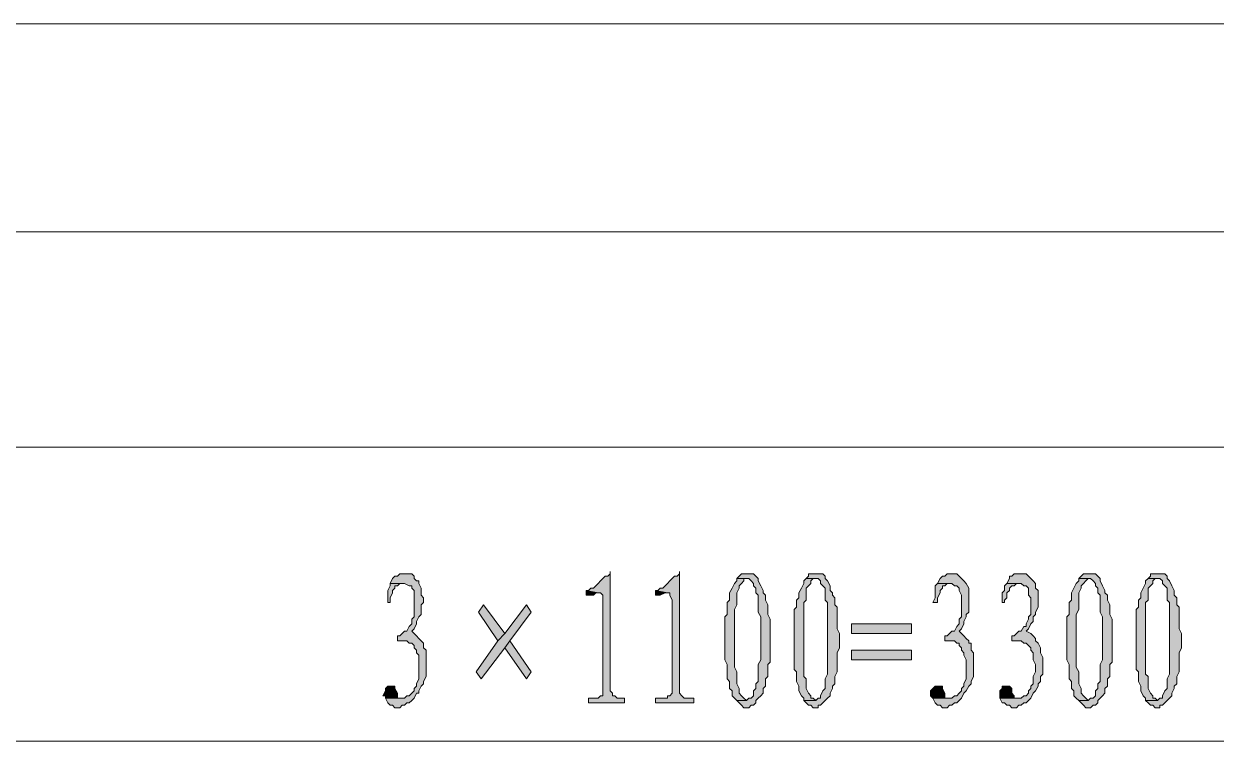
# Model space of a CAD drawing. Header units: millimetres. Extents: x 24 to 410, y 10 to 282.
# Drawn here: x 209.58 to 230.7, y 173.1 to 185.8 of the extents above; entities that cross this region are included whole.
import ezdxf

# ---------------------------------------------------------------- set-up
doc = ezdxf.new("R2010")
doc.units = ezdxf.units.MM

msp = doc.modelspace()

# ---------------------------------------------------------------- hatches: boundary and pattern name
h = msp.add_hatch(color=256)
h.dxf.hatch_style = 2
h.paths.add_polyline_path([(219.964, 176.106667), (219.964, 176.064333), (219.921667, 176.022), (219.879333, 176.022), (219.837, 175.979667), (219.794667, 175.937333), (219.752333, 175.895), (219.71, 175.852667), (219.667667, 175.810333), (219.625333, 175.810333), (219.583, 175.768), (219.540667, 175.768), (219.752333, 175.725667), (219.794667, 175.725667), (219.837, 175.683333), (219.837, 173.905333), (219.794667, 173.905333), (219.752333, 173.863), (219.583, 173.863), (219.583, 173.778333), (220.218, 173.778333), (220.218, 173.863), (220.091, 173.863), (220.048667, 173.905333), (220.006333, 173.905333), (220.006333, 173.947667), (219.964, 173.99)])
h = msp.add_hatch(color=256)
h.dxf.hatch_style = 2
h.paths.add_polyline_path([(221.191667, 176.106667), (221.191667, 176.064333), (221.149333, 176.022), (221.107, 176.022), (221.064667, 175.979667), (221.022333, 175.937333), (220.98, 175.895), (220.937667, 175.852667), (220.895333, 175.810333), (220.853, 175.810333), (220.810667, 175.768), (220.768333, 175.768), (220.98, 175.725667), (221.022333, 175.725667), (221.022333, 175.683333), (221.064667, 175.598667), (221.064667, 173.947667), (221.022333, 173.905333), (220.98, 173.905333), (220.98, 173.863), (220.768333, 173.863), (220.768333, 173.778333), (221.445667, 173.778333), (221.445667, 173.863), (221.276333, 173.863), (221.234, 173.905333), (221.191667, 173.947667)])
h = msp.add_hatch(color=256)
h.dxf.hatch_style = 2
h.paths.add_polyline_path([(216.323333, 176.064333), (216.238667, 176.064333), (216.196333, 176.022), (216.154, 176.022), (216.111667, 175.979667), (216.069333, 175.895), (216.323333, 175.895), (216.408, 175.852667), (216.450333, 175.852667), (216.450333, 175.810333), (216.492667, 175.768), (216.492667, 175.302333), (216.450333, 175.26), (216.450333, 175.175333), (216.408, 175.133), (216.365667, 175.048333), (216.323333, 175.048333), (216.281, 175.006), (216.238667, 174.963667), (216.196333, 174.963667), (216.196333, 174.879), (216.365667, 174.879), (216.408, 174.836667), (216.450333, 174.836667), (216.492667, 174.794333), (216.492667, 174.752), (216.535, 174.709667), (216.535, 174.667333), (216.577333, 174.625), (216.577333, 174.201667), (216.535, 174.117), (216.535, 174.074667), (216.492667, 174.032333), (216.492667, 173.99), (216.450333, 173.947667), (216.408, 173.905333), (216.365667, 173.905333), (216.323333, 173.863), (215.984667, 173.863), (216.027, 173.778333), (216.069333, 173.736), (216.111667, 173.736), (216.154, 173.693667), (216.238667, 173.693667), (216.281, 173.736), (216.323333, 173.736), (216.365667, 173.778333), (216.408, 173.778333), (216.450333, 173.820667), (216.492667, 173.863), (216.535, 173.947667), (216.577333, 173.947667), (216.577333, 173.99), (216.619667, 174.074667), (216.662, 174.117), (216.662, 174.159333), (216.704333, 174.244), (216.704333, 174.709667), (216.662, 174.752), (216.662, 174.836667), (216.619667, 174.879), (216.577333, 174.921333), (216.535, 174.963667), (216.492667, 175.006), (216.450333, 175.048333), (216.492667, 175.090667), (216.535, 175.175333), (216.535, 175.217667), (216.577333, 175.302333), (216.619667, 175.344667), (216.619667, 175.514), (216.662, 175.556333), (216.662, 175.641), (216.619667, 175.683333), (216.619667, 175.810333), (216.577333, 175.895), (216.577333, 175.937333), (216.535, 175.937333), (216.492667, 175.979667), (216.492667, 176.022), (216.450333, 176.064333)])
h = msp.add_hatch(color=256)
h.dxf.hatch_style = 2
h.paths.add_polyline_path([(216.069333, 175.895), (216.069333, 175.852667), (216.027, 175.768), (216.027, 175.556333), (216.069333, 175.556333), (216.069333, 175.641), (216.111667, 175.725667), (216.111667, 175.768), (216.154, 175.810333), (216.154, 175.852667), (216.196333, 175.852667), (216.238667, 175.895), (216.281, 175.895)])
h = msp.add_hatch(color=256)
h.dxf.hatch_style = 2
h.paths.add_polyline_path([(222.207667, 175.979667), (222.207667, 175.937333), (222.165333, 175.895), (222.123, 175.810333), (222.080667, 175.725667), (222.080667, 175.598667), (222.038333, 175.556333), (222.038333, 175.344667), (221.996, 175.302333), (221.996, 174.540333), (222.038333, 174.455667), (222.038333, 174.328667), (222.038333, 174.244), (222.038333, 174.201667), (222.080667, 174.159333), (222.080667, 174.032333), (222.123, 173.99), (222.123, 173.905333), (222.165333, 173.863), (222.207667, 173.820667), (222.377, 173.820667), (222.334667, 173.863), (222.292333, 173.905333), (222.25, 173.947667), (222.25, 174.032333), (222.207667, 174.117), (222.207667, 174.328667), (222.165333, 174.413333), (222.165333, 175.429333), (222.207667, 175.514), (222.207667, 175.725667), (222.25, 175.810333), (222.25, 175.852667), (222.292333, 175.895), (222.334667, 175.937333), (222.334667, 175.979667), (222.377, 175.979667)])
h = msp.add_hatch(color=256)
h.dxf.hatch_style = 2
h.paths.add_polyline_path([(222.377, 176.064333), (222.292333, 176.064333), (222.25, 176.022), (222.207667, 175.979667), (222.419333, 175.979667), (222.461667, 175.937333), (222.504, 175.895), (222.504, 175.852667), (222.546333, 175.810333), (222.546333, 175.725667), (222.588667, 175.683333), (222.588667, 175.387), (222.631, 175.302333), (222.631, 174.879), (222.631, 174.540333), (222.588667, 174.455667), (222.588667, 174.159333), (222.546333, 174.117), (222.546333, 174.032333), (222.504, 173.99), (222.504, 173.905333), (222.461667, 173.863), (222.419333, 173.863), (222.377, 173.820667), (222.207667, 173.820667), (222.25, 173.778333), (222.292333, 173.736), (222.334667, 173.693667), (222.419333, 173.693667), (222.461667, 173.736), (222.504, 173.736), (222.546333, 173.778333), (222.546333, 173.820667), (222.588667, 173.863), (222.631, 173.905333), (222.673333, 173.947667), (222.673333, 174.032333), (222.715667, 174.074667), (222.715667, 174.201667), (222.758, 174.244), (222.758, 174.455667), (222.800333, 174.498), (222.800333, 175.26), (222.758, 175.344667), (222.758, 175.514), (222.715667, 175.598667), (222.715667, 175.683333), (222.673333, 175.725667), (222.673333, 175.768), (222.631, 175.852667), (222.588667, 175.937333), (222.588667, 175.979667), (222.546333, 176.022), (222.504, 176.064333)])
h = msp.add_hatch(color=256)
h.dxf.hatch_style = 2
h.paths.add_polyline_path([(223.435333, 175.979667), (223.393, 175.937333), (223.393, 175.895), (223.350667, 175.810333), (223.308333, 175.725667), (223.308333, 175.641), (223.266, 175.598667), (223.266, 175.471667), (223.223667, 175.429333), (223.223667, 174.371), (223.266, 174.328667), (223.266, 174.244), (223.266, 174.159333), (223.308333, 174.074667), (223.308333, 173.99), (223.350667, 173.905333), (223.393, 173.863), (223.393, 173.820667), (223.604667, 173.820667), (223.562333, 173.863), (223.52, 173.863), (223.52, 173.905333), (223.477667, 173.947667), (223.435333, 174.032333), (223.435333, 174.201667), (223.393, 174.244), (223.393, 175.556333), (223.435333, 175.598667), (223.435333, 175.810333), (223.477667, 175.852667), (223.52, 175.895), (223.52, 175.937333), (223.562333, 175.979667), (223.604667, 175.979667)])
h = msp.add_hatch(color=256)
h.dxf.hatch_style = 2
h.paths.add_polyline_path([(223.604667, 176.064333), (223.477667, 176.064333), (223.477667, 176.022), (223.435333, 175.979667), (223.647, 175.979667), (223.689333, 175.937333), (223.689333, 175.895), (223.731667, 175.852667), (223.774, 175.810333), (223.774, 175.598667), (223.816333, 175.556333), (223.816333, 174.879), (223.816333, 174.286333), (223.774, 174.201667), (223.774, 174.032333), (223.731667, 173.99), (223.689333, 173.905333), (223.689333, 173.863), (223.647, 173.863), (223.604667, 173.820667), (223.393, 173.820667), (223.435333, 173.778333), (223.477667, 173.736), (223.52, 173.736), (223.562333, 173.693667), (223.647, 173.693667), (223.647, 173.736), (223.689333, 173.736), (223.731667, 173.778333), (223.774, 173.820667), (223.816333, 173.863), (223.858667, 173.905333), (223.858667, 173.947667), (223.901, 174.032333), (223.901, 174.074667), (223.943333, 174.117), (223.943333, 174.244), (223.985667, 174.328667), (223.985667, 174.667333), (224.028, 174.752), (224.028, 175.006), (223.985667, 175.090667), (223.985667, 175.471667), (223.943333, 175.514), (223.943333, 175.641), (223.901, 175.683333), (223.901, 175.725667), (223.858667, 175.768), (223.858667, 175.852667), (223.816333, 175.937333), (223.774, 175.979667), (223.774, 176.022), (223.731667, 176.064333)])
h = msp.add_hatch(color=256)
h.dxf.hatch_style = 2
h.paths.add_polyline_path([(226.017667, 176.064333), (225.933, 176.064333), (225.890667, 176.022), (225.848333, 176.022), (225.806, 175.979667), (225.763667, 175.895), (226.017667, 175.895), (226.06, 175.852667), (226.102333, 175.852667), (226.144667, 175.810333), (226.144667, 175.768), (226.187, 175.683333), (226.187, 175.302333), (226.144667, 175.26), (226.144667, 175.175333), (226.102333, 175.133), (226.06, 175.048333), (226.017667, 175.048333), (225.975333, 175.006), (225.933, 174.963667), (225.890667, 174.963667), (225.890667, 174.879), (226.06, 174.879), (226.102333, 174.836667), (226.144667, 174.836667), (226.144667, 174.794333), (226.187, 174.752), (226.187, 174.709667), (226.229333, 174.667333), (226.229333, 174.625), (226.271667, 174.540333), (226.271667, 174.201667), (226.229333, 174.117), (226.229333, 174.074667), (226.187, 174.032333), (226.187, 173.99), (226.144667, 173.947667), (226.102333, 173.905333), (226.06, 173.905333), (226.017667, 173.863), (225.679, 173.863), (225.721333, 173.778333), (225.763667, 173.736), (225.806, 173.736), (225.848333, 173.693667), (225.933, 173.693667), (225.975333, 173.736), (226.017667, 173.736), (226.06, 173.778333), (226.102333, 173.778333), (226.144667, 173.820667), (226.187, 173.863), (226.229333, 173.947667), (226.271667, 173.99), (226.314, 174.074667), (226.356333, 174.117), (226.356333, 174.159333), (226.398667, 174.244), (226.398667, 174.667333), (226.356333, 174.709667), (226.356333, 174.836667), (226.314, 174.836667), (226.314, 174.879), (226.271667, 174.921333), (226.229333, 174.963667), (226.187, 175.006), (226.144667, 175.048333), (226.187, 175.090667), (226.229333, 175.175333), (226.229333, 175.217667), (226.271667, 175.302333), (226.271667, 175.344667), (226.314, 175.387), (226.314, 175.810333), (226.271667, 175.895), (226.229333, 175.937333), (226.187, 175.979667), (226.144667, 176.022), (226.102333, 176.064333)])
h = msp.add_hatch(color=256)
h.dxf.hatch_style = 2
h.paths.add_polyline_path([(225.763667, 175.895), (225.721333, 175.852667), (225.721333, 175.641), (225.679, 175.556333), (225.763667, 175.556333), (225.763667, 175.598667), (225.763667, 175.641), (225.806, 175.725667), (225.806, 175.768), (225.848333, 175.810333), (225.848333, 175.852667), (225.890667, 175.852667), (225.933, 175.895), (225.975333, 175.895)])
h = msp.add_hatch(color=256)
h.dxf.hatch_style = 2
h.paths.add_polyline_path([(227.245333, 176.064333), (227.118333, 176.064333), (227.076, 176.022), (227.033667, 176.022), (227.033667, 175.979667), (226.991333, 175.895), (227.245333, 175.895), (227.287667, 175.852667), (227.33, 175.852667), (227.372333, 175.810333), (227.372333, 175.683333), (227.414667, 175.641), (227.414667, 175.344667), (227.372333, 175.302333), (227.372333, 175.26), (227.33, 175.175333), (227.33, 175.133), (227.287667, 175.133), (227.245333, 175.048333), (227.203, 175.048333), (227.160667, 175.006), (227.118333, 174.963667), (227.076, 174.963667), (227.076, 174.879), (227.245333, 174.879), (227.287667, 174.836667), (227.33, 174.836667), (227.372333, 174.794333), (227.414667, 174.752), (227.414667, 174.709667), (227.457, 174.667333), (227.457, 174.540333), (227.499333, 174.455667), (227.499333, 174.328667), (227.457, 174.244), (227.457, 174.117), (227.414667, 174.074667), (227.414667, 174.032333), (227.372333, 173.99), (227.372333, 173.947667), (227.33, 173.905333), (227.287667, 173.905333), (227.245333, 173.863), (226.864333, 173.863), (226.906667, 173.778333), (226.949, 173.778333), (226.991333, 173.736), (227.033667, 173.736), (227.076, 173.693667), (227.160667, 173.693667), (227.203, 173.736), (227.245333, 173.736), (227.287667, 173.778333), (227.33, 173.778333), (227.372333, 173.820667), (227.414667, 173.863), (227.457, 173.947667), (227.499333, 173.99), (227.541667, 174.074667), (227.541667, 174.117), (227.584, 174.159333), (227.584, 174.244), (227.626333, 174.286333), (227.626333, 174.582667), (227.584, 174.667333), (227.584, 174.752), (227.541667, 174.836667), (227.499333, 174.879), (227.499333, 174.921333), (227.457, 174.963667), (227.414667, 175.006), (227.33, 175.048333), (227.372333, 175.090667), (227.414667, 175.175333), (227.457, 175.217667), (227.457, 175.302333), (227.499333, 175.344667), (227.499333, 175.387), (227.541667, 175.471667), (227.541667, 175.768), (227.499333, 175.810333), (227.499333, 175.895), (227.457, 175.937333), (227.414667, 175.979667), (227.372333, 176.022), (227.33, 176.064333)])
h = msp.add_hatch(color=256)
h.dxf.hatch_style = 2
h.paths.add_polyline_path([(226.991333, 175.895), (226.949, 175.852667), (226.949, 175.768), (226.906667, 175.725667), (226.906667, 175.556333), (226.949, 175.556333), (226.949, 175.598667), (226.991333, 175.641), (226.991333, 175.725667), (227.033667, 175.768), (227.033667, 175.810333), (227.076, 175.852667), (227.118333, 175.852667), (227.160667, 175.895), (227.203, 175.895)])
h = msp.add_hatch(color=256)
h.dxf.hatch_style = 2
h.paths.add_polyline_path([(228.261333, 175.979667), (228.261333, 175.937333), (228.219, 175.895), (228.176667, 175.810333), (228.134333, 175.725667), (228.134333, 175.598667), (228.092, 175.556333), (228.092, 175.344667), (228.049667, 175.302333), (228.049667, 174.540333), (228.092, 174.455667), (228.092, 174.328667), (228.092, 174.244), (228.092, 174.201667), (228.134333, 174.159333), (228.134333, 174.032333), (228.176667, 173.99), (228.176667, 173.905333), (228.219, 173.863), (228.261333, 173.820667), (228.430667, 173.820667), (228.388333, 173.863), (228.346, 173.905333), (228.303667, 173.947667), (228.303667, 174.032333), (228.261333, 174.117), (228.261333, 174.328667), (228.219, 174.413333), (228.219, 175.344667), (228.261333, 175.429333), (228.261333, 175.725667), (228.303667, 175.810333), (228.303667, 175.852667), (228.346, 175.895), (228.388333, 175.937333), (228.430667, 175.979667)])
h = msp.add_hatch(color=256)
h.dxf.hatch_style = 2
h.paths.add_polyline_path([(228.430667, 176.064333), (228.346, 176.064333), (228.303667, 176.022), (228.261333, 175.979667), (228.473, 175.979667), (228.515333, 175.937333), (228.557667, 175.895), (228.557667, 175.852667), (228.6, 175.810333), (228.6, 175.725667), (228.642333, 175.683333), (228.642333, 175.387), (228.684667, 175.302333), (228.684667, 174.879), (228.684667, 174.540333), (228.642333, 174.455667), (228.642333, 174.159333), (228.6, 174.117), (228.6, 174.032333), (228.557667, 173.99), (228.557667, 173.905333), (228.515333, 173.863), (228.473, 173.863), (228.430667, 173.820667), (228.261333, 173.820667), (228.303667, 173.778333), (228.346, 173.736), (228.388333, 173.693667), (228.473, 173.693667), (228.515333, 173.736), (228.557667, 173.736), (228.6, 173.778333), (228.6, 173.820667), (228.642333, 173.863), (228.684667, 173.905333), (228.727, 173.947667), (228.727, 174.032333), (228.769333, 174.074667), (228.769333, 174.201667), (228.811667, 174.244), (228.811667, 174.455667), (228.854, 174.498), (228.854, 175.26), (228.811667, 175.344667), (228.811667, 175.514), (228.769333, 175.598667), (228.769333, 175.683333), (228.727, 175.725667), (228.727, 175.768), (228.684667, 175.852667), (228.642333, 175.937333), (228.642333, 175.979667), (228.6, 176.022), (228.557667, 176.064333)])
h = msp.add_hatch(color=256)
h.dxf.hatch_style = 2
h.paths.add_polyline_path([(229.489, 175.979667), (229.446667, 175.937333), (229.446667, 175.895), (229.404333, 175.810333), (229.362, 175.725667), (229.362, 175.641), (229.319667, 175.598667), (229.319667, 175.471667), (229.277333, 175.429333), (229.277333, 174.371), (229.319667, 174.328667), (229.319667, 174.244), (229.319667, 174.159333), (229.362, 174.074667), (229.362, 173.99), (229.404333, 173.905333), (229.446667, 173.863), (229.446667, 173.820667), (229.658333, 173.820667), (229.616, 173.863), (229.573667, 173.863), (229.573667, 173.905333), (229.531333, 173.947667), (229.489, 174.032333), (229.489, 174.244), (229.446667, 174.286333), (229.446667, 175.556333), (229.489, 175.598667), (229.489, 175.810333), (229.531333, 175.852667), (229.573667, 175.895), (229.573667, 175.937333), (229.616, 175.979667), (229.658333, 175.979667)])
h = msp.add_hatch(color=256)
h.dxf.hatch_style = 2
h.paths.add_polyline_path([(229.658333, 176.064333), (229.531333, 176.064333), (229.531333, 176.022), (229.489, 175.979667), (229.700667, 175.979667), (229.743, 175.937333), (229.743, 175.895), (229.785333, 175.852667), (229.827667, 175.810333), (229.827667, 175.598667), (229.87, 175.556333), (229.87, 174.879), (229.87, 174.286333), (229.827667, 174.201667), (229.827667, 174.032333), (229.785333, 173.99), (229.743, 173.905333), (229.743, 173.863), (229.700667, 173.863), (229.658333, 173.820667), (229.446667, 173.820667), (229.489, 173.778333), (229.531333, 173.736), (229.573667, 173.736), (229.616, 173.693667), (229.700667, 173.693667), (229.700667, 173.736), (229.743, 173.736), (229.785333, 173.778333), (229.827667, 173.820667), (229.87, 173.863), (229.912333, 173.905333), (229.912333, 173.947667), (229.954667, 174.032333), (229.954667, 174.074667), (229.997, 174.117), (229.997, 174.244), (230.039333, 174.328667), (230.039333, 174.667333), (230.081667, 174.752), (230.081667, 175.006), (230.039333, 175.090667), (230.039333, 175.471667), (229.997, 175.514), (229.997, 175.641), (229.954667, 175.683333), (229.954667, 175.768), (229.912333, 175.852667), (229.87, 175.937333), (229.827667, 175.979667), (229.827667, 176.022), (229.785333, 176.064333)])
h = msp.add_hatch(color=256)
h.dxf.hatch_style = 2
h.paths.add_polyline_path([(219.540667, 175.768), (219.540667, 175.683333), (219.583, 175.683333), (219.667667, 175.683333), (219.71, 175.725667), (219.752333, 175.725667)])
h = msp.add_hatch(color=256)
h.dxf.hatch_style = 2
h.paths.add_polyline_path([(220.768333, 175.768), (220.768333, 175.683333), (220.810667, 175.683333), (220.853, 175.683333), (220.937667, 175.725667), (220.98, 175.725667)])
h = msp.add_hatch(color=256)
h.dxf.hatch_style = 2
h.paths.add_polyline_path([(218.482333, 175.514), (218.101333, 175.006), (217.974333, 174.879), (217.593333, 174.328667), (217.678, 174.201667), (218.101333, 174.752), (218.186, 174.879), (218.567, 175.387)])
h = msp.add_hatch(color=256)
h.dxf.hatch_style = 2
h.paths.add_polyline_path([(217.720333, 175.514), (217.635667, 175.387), (217.974333, 174.879), (218.101333, 175.006)])
h = msp.add_hatch(color=256)
h.dxf.hatch_style = 2
h.paths.add_polyline_path([(225.298, 175.006), (225.298, 175.175333), (224.239667, 175.175333), (224.239667, 175.006)])
h = msp.add_hatch(color=256)
h.dxf.hatch_style = 2
h.paths.add_polyline_path([(218.186, 174.879), (218.101333, 174.752), (218.482333, 174.201667), (218.567, 174.328667)])
h = msp.add_hatch(color=256)
h.dxf.hatch_style = 2
h.paths.add_polyline_path([(225.298, 174.540333), (225.298, 174.709667), (224.239667, 174.709667), (224.239667, 174.540333)])
h = msp.add_hatch(color=256)
h.dxf.hatch_style = 2
h.paths.add_polyline_path([(216.069333, 174.074667), (216.027, 174.074667), (215.984667, 174.032333), (215.984667, 173.99), (215.942333, 173.905333), (215.984667, 173.905333), (215.984667, 173.863), (216.196333, 173.863), (216.196333, 173.905333), (216.196333, 173.947667), (216.154, 174.032333), (216.154, 174.074667), (216.111667, 174.074667)])
h = msp.add_hatch(color=256)
h.dxf.hatch_style = 2
h.paths.add_polyline_path([(225.763667, 174.074667), (225.721333, 174.074667), (225.679, 174.032333), (225.636667, 173.99), (225.636667, 173.905333), (225.679, 173.863), (225.890667, 173.863), (225.890667, 173.905333), (225.890667, 173.947667), (225.848333, 174.032333), (225.848333, 174.074667), (225.806, 174.074667)])
h = msp.add_hatch(color=256)
h.dxf.hatch_style = 2
h.paths.add_polyline_path([(226.949, 174.074667), (226.906667, 174.074667), (226.906667, 174.032333), (226.864333, 173.99), (226.864333, 173.863), (227.118333, 173.863), (227.118333, 173.905333), (227.076, 173.947667), (227.076, 174.032333), (227.033667, 174.074667)])

# ---------------------------------------------------------------- linework, layer by layer
at = {"lineweight": 0}
for points in [[(145.415, 185.801), (395.859, 185.801)], [(157.353, 182.118), (394.377333, 182.118)], [(242.358333, 178.308), (146.939, 178.308)], [(247.946333, 173.101), (198.162333, 173.101)]]:
    msp.add_lwpolyline(points, dxfattribs=at)
for points in [[(219.964, 176.106667), (219.964, 176.064333), (219.921667, 176.022), (219.879333, 176.022), (219.837, 175.979667), (219.794667, 175.937333), (219.752333, 175.895), (219.71, 175.852667), (219.667667, 175.810333), (219.625333, 175.810333), (219.583, 175.768), (219.540667, 175.768), (219.752333, 175.725667), (219.794667, 175.725667), (219.837, 175.683333), (219.837, 173.905333), (219.794667, 173.905333), (219.752333, 173.863), (219.583, 173.863), (219.583, 173.778333), (220.218, 173.778333), (220.218, 173.863), (220.091, 173.863), (220.048667, 173.905333), (220.006333, 173.905333), (220.006333, 173.947667), (219.964, 173.99)], [(221.191667, 176.106667), (221.191667, 176.064333), (221.149333, 176.022), (221.107, 176.022), (221.064667, 175.979667), (221.022333, 175.937333), (220.98, 175.895), (220.937667, 175.852667), (220.895333, 175.810333), (220.853, 175.810333), (220.810667, 175.768), (220.768333, 175.768), (220.98, 175.725667), (221.022333, 175.725667), (221.022333, 175.683333), (221.064667, 175.598667), (221.064667, 173.947667), (221.022333, 173.905333), (220.98, 173.905333), (220.98, 173.863), (220.768333, 173.863), (220.768333, 173.778333), (221.445667, 173.778333), (221.445667, 173.863), (221.276333, 173.863), (221.234, 173.905333), (221.191667, 173.947667)], [(216.323333, 176.064333), (216.238667, 176.064333), (216.196333, 176.022), (216.154, 176.022), (216.111667, 175.979667), (216.069333, 175.895), (216.323333, 175.895), (216.408, 175.852667), (216.450333, 175.852667), (216.450333, 175.810333), (216.492667, 175.768), (216.492667, 175.302333), (216.450333, 175.26), (216.450333, 175.175333), (216.408, 175.133), (216.365667, 175.048333), (216.323333, 175.048333), (216.281, 175.006), (216.238667, 174.963667), (216.196333, 174.963667), (216.196333, 174.879), (216.365667, 174.879), (216.408, 174.836667), (216.450333, 174.836667), (216.492667, 174.794333), (216.492667, 174.752), (216.535, 174.709667), (216.535, 174.667333), (216.577333, 174.625), (216.577333, 174.201667), (216.535, 174.117), (216.535, 174.074667), (216.492667, 174.032333), (216.492667, 173.99), (216.450333, 173.947667), (216.408, 173.905333), (216.365667, 173.905333), (216.323333, 173.863), (215.984667, 173.863), (216.027, 173.778333), (216.069333, 173.736), (216.111667, 173.736), (216.154, 173.693667), (216.238667, 173.693667), (216.281, 173.736), (216.323333, 173.736), (216.365667, 173.778333), (216.408, 173.778333), (216.450333, 173.820667), (216.492667, 173.863), (216.535, 173.947667), (216.577333, 173.947667), (216.577333, 173.99), (216.619667, 174.074667), (216.662, 174.117), (216.662, 174.159333), (216.704333, 174.244), (216.704333, 174.709667), (216.662, 174.752), (216.662, 174.836667), (216.619667, 174.879), (216.577333, 174.921333), (216.535, 174.963667), (216.492667, 175.006), (216.450333, 175.048333), (216.492667, 175.090667), (216.535, 175.175333), (216.535, 175.217667), (216.577333, 175.302333), (216.619667, 175.344667), (216.619667, 175.514), (216.662, 175.556333), (216.662, 175.641), (216.619667, 175.683333), (216.619667, 175.810333), (216.577333, 175.895), (216.577333, 175.937333), (216.535, 175.937333), (216.492667, 175.979667), (216.492667, 176.022), (216.450333, 176.064333)], [(216.069333, 175.895), (216.069333, 175.852667), (216.027, 175.768), (216.027, 175.556333), (216.069333, 175.556333), (216.069333, 175.641), (216.111667, 175.725667), (216.111667, 175.768), (216.154, 175.810333), (216.154, 175.852667), (216.196333, 175.852667), (216.238667, 175.895), (216.281, 175.895)], [(222.207667, 175.979667), (222.207667, 175.937333), (222.165333, 175.895), (222.123, 175.810333), (222.080667, 175.725667), (222.080667, 175.598667), (222.038333, 175.556333), (222.038333, 175.344667), (221.996, 175.302333), (221.996, 174.540333), (222.038333, 174.455667), (222.038333, 174.328667), (222.038333, 174.244), (222.038333, 174.201667), (222.080667, 174.159333), (222.080667, 174.032333), (222.123, 173.99), (222.123, 173.905333), (222.165333, 173.863), (222.207667, 173.820667), (222.377, 173.820667), (222.334667, 173.863), (222.292333, 173.905333), (222.25, 173.947667), (222.25, 174.032333), (222.207667, 174.117), (222.207667, 174.328667), (222.165333, 174.413333), (222.165333, 175.429333), (222.207667, 175.514), (222.207667, 175.725667), (222.25, 175.810333), (222.25, 175.852667), (222.292333, 175.895), (222.334667, 175.937333), (222.334667, 175.979667), (222.377, 175.979667)], [(222.377, 176.064333), (222.292333, 176.064333), (222.25, 176.022), (222.207667, 175.979667), (222.419333, 175.979667), (222.461667, 175.937333), (222.504, 175.895), (222.504, 175.852667), (222.546333, 175.810333), (222.546333, 175.725667), (222.588667, 175.683333), (222.588667, 175.387), (222.631, 175.302333), (222.631, 174.879), (222.631, 174.540333), (222.588667, 174.455667), (222.588667, 174.159333), (222.546333, 174.117), (222.546333, 174.032333), (222.504, 173.99), (222.504, 173.905333), (222.461667, 173.863), (222.419333, 173.863), (222.377, 173.820667), (222.207667, 173.820667), (222.25, 173.778333), (222.292333, 173.736), (222.334667, 173.693667), (222.419333, 173.693667), (222.461667, 173.736), (222.504, 173.736), (222.546333, 173.778333), (222.546333, 173.820667), (222.588667, 173.863), (222.631, 173.905333), (222.673333, 173.947667), (222.673333, 174.032333), (222.715667, 174.074667), (222.715667, 174.201667), (222.758, 174.244), (222.758, 174.455667), (222.800333, 174.498), (222.800333, 175.26), (222.758, 175.344667), (222.758, 175.514), (222.715667, 175.598667), (222.715667, 175.683333), (222.673333, 175.725667), (222.673333, 175.768), (222.631, 175.852667), (222.588667, 175.937333), (222.588667, 175.979667), (222.546333, 176.022), (222.504, 176.064333)], [(223.435333, 175.979667), (223.393, 175.937333), (223.393, 175.895), (223.350667, 175.810333), (223.308333, 175.725667), (223.308333, 175.641), (223.266, 175.598667), (223.266, 175.471667), (223.223667, 175.429333), (223.223667, 174.371), (223.266, 174.328667), (223.266, 174.244), (223.266, 174.159333), (223.308333, 174.074667), (223.308333, 173.99), (223.350667, 173.905333), (223.393, 173.863), (223.393, 173.820667), (223.604667, 173.820667), (223.562333, 173.863), (223.52, 173.863), (223.52, 173.905333), (223.477667, 173.947667), (223.435333, 174.032333), (223.435333, 174.201667), (223.393, 174.244), (223.393, 175.556333), (223.435333, 175.598667), (223.435333, 175.810333), (223.477667, 175.852667), (223.52, 175.895), (223.52, 175.937333), (223.562333, 175.979667), (223.604667, 175.979667)], [(223.604667, 176.064333), (223.477667, 176.064333), (223.477667, 176.022), (223.435333, 175.979667), (223.647, 175.979667), (223.689333, 175.937333), (223.689333, 175.895), (223.731667, 175.852667), (223.774, 175.810333), (223.774, 175.598667), (223.816333, 175.556333), (223.816333, 174.879), (223.816333, 174.286333), (223.774, 174.201667), (223.774, 174.032333), (223.731667, 173.99), (223.689333, 173.905333), (223.689333, 173.863), (223.647, 173.863), (223.604667, 173.820667), (223.393, 173.820667), (223.435333, 173.778333), (223.477667, 173.736), (223.52, 173.736), (223.562333, 173.693667), (223.647, 173.693667), (223.647, 173.736), (223.689333, 173.736), (223.731667, 173.778333), (223.774, 173.820667), (223.816333, 173.863), (223.858667, 173.905333), (223.858667, 173.947667), (223.901, 174.032333), (223.901, 174.074667), (223.943333, 174.117), (223.943333, 174.244), (223.985667, 174.328667), (223.985667, 174.667333), (224.028, 174.752), (224.028, 175.006), (223.985667, 175.090667), (223.985667, 175.471667), (223.943333, 175.514), (223.943333, 175.641), (223.901, 175.683333), (223.901, 175.725667), (223.858667, 175.768), (223.858667, 175.852667), (223.816333, 175.937333), (223.774, 175.979667), (223.774, 176.022), (223.731667, 176.064333)], [(226.017667, 176.064333), (225.933, 176.064333), (225.890667, 176.022), (225.848333, 176.022), (225.806, 175.979667), (225.763667, 175.895), (226.017667, 175.895), (226.06, 175.852667), (226.102333, 175.852667), (226.144667, 175.810333), (226.144667, 175.768), (226.187, 175.683333), (226.187, 175.302333), (226.144667, 175.26), (226.144667, 175.175333), (226.102333, 175.133), (226.06, 175.048333), (226.017667, 175.048333), (225.975333, 175.006), (225.933, 174.963667), (225.890667, 174.963667), (225.890667, 174.879), (226.06, 174.879), (226.102333, 174.836667), (226.144667, 174.836667), (226.144667, 174.794333), (226.187, 174.752), (226.187, 174.709667), (226.229333, 174.667333), (226.229333, 174.625), (226.271667, 174.540333), (226.271667, 174.201667), (226.229333, 174.117), (226.229333, 174.074667), (226.187, 174.032333), (226.187, 173.99), (226.144667, 173.947667), (226.102333, 173.905333), (226.06, 173.905333), (226.017667, 173.863), (225.679, 173.863), (225.721333, 173.778333), (225.763667, 173.736), (225.806, 173.736), (225.848333, 173.693667), (225.933, 173.693667), (225.975333, 173.736), (226.017667, 173.736), (226.06, 173.778333), (226.102333, 173.778333), (226.144667, 173.820667), (226.187, 173.863), (226.229333, 173.947667), (226.271667, 173.99), (226.314, 174.074667), (226.356333, 174.117), (226.356333, 174.159333), (226.398667, 174.244), (226.398667, 174.667333), (226.356333, 174.709667), (226.356333, 174.836667), (226.314, 174.836667), (226.314, 174.879), (226.271667, 174.921333), (226.229333, 174.963667), (226.187, 175.006), (226.144667, 175.048333), (226.187, 175.090667), (226.229333, 175.175333), (226.229333, 175.217667), (226.271667, 175.302333), (226.271667, 175.344667), (226.314, 175.387), (226.314, 175.810333), (226.271667, 175.895), (226.229333, 175.937333), (226.187, 175.979667), (226.144667, 176.022), (226.102333, 176.064333)], [(225.763667, 175.895), (225.721333, 175.852667), (225.721333, 175.641), (225.679, 175.556333), (225.763667, 175.556333), (225.763667, 175.598667), (225.763667, 175.641), (225.806, 175.725667), (225.806, 175.768), (225.848333, 175.810333), (225.848333, 175.852667), (225.890667, 175.852667), (225.933, 175.895), (225.975333, 175.895)], [(227.245333, 176.064333), (227.118333, 176.064333), (227.076, 176.022), (227.033667, 176.022), (227.033667, 175.979667), (226.991333, 175.895), (227.245333, 175.895), (227.287667, 175.852667), (227.33, 175.852667), (227.372333, 175.810333), (227.372333, 175.683333), (227.414667, 175.641), (227.414667, 175.344667), (227.372333, 175.302333), (227.372333, 175.26), (227.33, 175.175333), (227.33, 175.133), (227.287667, 175.133), (227.245333, 175.048333), (227.203, 175.048333), (227.160667, 175.006), (227.118333, 174.963667), (227.076, 174.963667), (227.076, 174.879), (227.245333, 174.879), (227.287667, 174.836667), (227.33, 174.836667), (227.372333, 174.794333), (227.414667, 174.752), (227.414667, 174.709667), (227.457, 174.667333), (227.457, 174.540333), (227.499333, 174.455667), (227.499333, 174.328667), (227.457, 174.244), (227.457, 174.117), (227.414667, 174.074667), (227.414667, 174.032333), (227.372333, 173.99), (227.372333, 173.947667), (227.33, 173.905333), (227.287667, 173.905333), (227.245333, 173.863), (226.864333, 173.863), (226.906667, 173.778333), (226.949, 173.778333), (226.991333, 173.736), (227.033667, 173.736), (227.076, 173.693667), (227.160667, 173.693667), (227.203, 173.736), (227.245333, 173.736), (227.287667, 173.778333), (227.33, 173.778333), (227.372333, 173.820667), (227.414667, 173.863), (227.457, 173.947667), (227.499333, 173.99), (227.541667, 174.074667), (227.541667, 174.117), (227.584, 174.159333), (227.584, 174.244), (227.626333, 174.286333), (227.626333, 174.582667), (227.584, 174.667333), (227.584, 174.752), (227.541667, 174.836667), (227.499333, 174.879), (227.499333, 174.921333), (227.457, 174.963667), (227.414667, 175.006), (227.33, 175.048333), (227.372333, 175.090667), (227.414667, 175.175333), (227.457, 175.217667), (227.457, 175.302333), (227.499333, 175.344667), (227.499333, 175.387), (227.541667, 175.471667), (227.541667, 175.768), (227.499333, 175.810333), (227.499333, 175.895), (227.457, 175.937333), (227.414667, 175.979667), (227.372333, 176.022), (227.33, 176.064333)], [(226.991333, 175.895), (226.949, 175.852667), (226.949, 175.768), (226.906667, 175.725667), (226.906667, 175.556333), (226.949, 175.556333), (226.949, 175.598667), (226.991333, 175.641), (226.991333, 175.725667), (227.033667, 175.768), (227.033667, 175.810333), (227.076, 175.852667), (227.118333, 175.852667), (227.160667, 175.895), (227.203, 175.895)], [(228.261333, 175.979667), (228.261333, 175.937333), (228.219, 175.895), (228.176667, 175.810333), (228.134333, 175.725667), (228.134333, 175.598667), (228.092, 175.556333), (228.092, 175.344667), (228.049667, 175.302333), (228.049667, 174.540333), (228.092, 174.455667), (228.092, 174.328667), (228.092, 174.244), (228.092, 174.201667), (228.134333, 174.159333), (228.134333, 174.032333), (228.176667, 173.99), (228.176667, 173.905333), (228.219, 173.863), (228.261333, 173.820667), (228.430667, 173.820667), (228.388333, 173.863), (228.346, 173.905333), (228.303667, 173.947667), (228.303667, 174.032333), (228.261333, 174.117), (228.261333, 174.328667), (228.219, 174.413333), (228.219, 175.344667), (228.261333, 175.429333), (228.261333, 175.725667), (228.303667, 175.810333), (228.303667, 175.852667), (228.346, 175.895), (228.388333, 175.937333), (228.430667, 175.979667)], [(228.430667, 176.064333), (228.346, 176.064333), (228.303667, 176.022), (228.261333, 175.979667), (228.473, 175.979667), (228.515333, 175.937333), (228.557667, 175.895), (228.557667, 175.852667), (228.6, 175.810333), (228.6, 175.725667), (228.642333, 175.683333), (228.642333, 175.387), (228.684667, 175.302333), (228.684667, 174.879), (228.684667, 174.540333), (228.642333, 174.455667), (228.642333, 174.159333), (228.6, 174.117), (228.6, 174.032333), (228.557667, 173.99), (228.557667, 173.905333), (228.515333, 173.863), (228.473, 173.863), (228.430667, 173.820667), (228.261333, 173.820667), (228.303667, 173.778333), (228.346, 173.736), (228.388333, 173.693667), (228.473, 173.693667), (228.515333, 173.736), (228.557667, 173.736), (228.6, 173.778333), (228.6, 173.820667), (228.642333, 173.863), (228.684667, 173.905333), (228.727, 173.947667), (228.727, 174.032333), (228.769333, 174.074667), (228.769333, 174.201667), (228.811667, 174.244), (228.811667, 174.455667), (228.854, 174.498), (228.854, 175.26), (228.811667, 175.344667), (228.811667, 175.514), (228.769333, 175.598667), (228.769333, 175.683333), (228.727, 175.725667), (228.727, 175.768), (228.684667, 175.852667), (228.642333, 175.937333), (228.642333, 175.979667), (228.6, 176.022), (228.557667, 176.064333)], [(229.489, 175.979667), (229.446667, 175.937333), (229.446667, 175.895), (229.404333, 175.810333), (229.362, 175.725667), (229.362, 175.641), (229.319667, 175.598667), (229.319667, 175.471667), (229.277333, 175.429333), (229.277333, 174.371), (229.319667, 174.328667), (229.319667, 174.244), (229.319667, 174.159333), (229.362, 174.074667), (229.362, 173.99), (229.404333, 173.905333), (229.446667, 173.863), (229.446667, 173.820667), (229.658333, 173.820667), (229.616, 173.863), (229.573667, 173.863), (229.573667, 173.905333), (229.531333, 173.947667), (229.489, 174.032333), (229.489, 174.244), (229.446667, 174.286333), (229.446667, 175.556333), (229.489, 175.598667), (229.489, 175.810333), (229.531333, 175.852667), (229.573667, 175.895), (229.573667, 175.937333), (229.616, 175.979667), (229.658333, 175.979667)], [(229.658333, 176.064333), (229.531333, 176.064333), (229.531333, 176.022), (229.489, 175.979667), (229.700667, 175.979667), (229.743, 175.937333), (229.743, 175.895), (229.785333, 175.852667), (229.827667, 175.810333), (229.827667, 175.598667), (229.87, 175.556333), (229.87, 174.879), (229.87, 174.286333), (229.827667, 174.201667), (229.827667, 174.032333), (229.785333, 173.99), (229.743, 173.905333), (229.743, 173.863), (229.700667, 173.863), (229.658333, 173.820667), (229.446667, 173.820667), (229.489, 173.778333), (229.531333, 173.736), (229.573667, 173.736), (229.616, 173.693667), (229.700667, 173.693667), (229.700667, 173.736), (229.743, 173.736), (229.785333, 173.778333), (229.827667, 173.820667), (229.87, 173.863), (229.912333, 173.905333), (229.912333, 173.947667), (229.954667, 174.032333), (229.954667, 174.074667), (229.997, 174.117), (229.997, 174.244), (230.039333, 174.328667), (230.039333, 174.667333), (230.081667, 174.752), (230.081667, 175.006), (230.039333, 175.090667), (230.039333, 175.471667), (229.997, 175.514), (229.997, 175.641), (229.954667, 175.683333), (229.954667, 175.768), (229.912333, 175.852667), (229.87, 175.937333), (229.827667, 175.979667), (229.827667, 176.022), (229.785333, 176.064333)], [(219.540667, 175.768), (219.540667, 175.683333), (219.583, 175.683333), (219.667667, 175.683333), (219.71, 175.725667), (219.752333, 175.725667)], [(220.768333, 175.768), (220.768333, 175.683333), (220.810667, 175.683333), (220.853, 175.683333), (220.937667, 175.725667), (220.98, 175.725667)], [(218.482333, 175.514), (218.101333, 175.006), (217.974333, 174.879), (217.593333, 174.328667), (217.678, 174.201667), (218.101333, 174.752), (218.186, 174.879), (218.567, 175.387)], [(217.720333, 175.514), (217.635667, 175.387), (217.974333, 174.879), (218.101333, 175.006)], [(225.298, 175.006), (225.298, 175.175333), (224.239667, 175.175333), (224.239667, 175.006)], [(218.186, 174.879), (218.101333, 174.752), (218.482333, 174.201667), (218.567, 174.328667)], [(225.298, 174.540333), (225.298, 174.709667), (224.239667, 174.709667), (224.239667, 174.540333)], [(216.069333, 174.074667), (216.027, 174.074667), (215.984667, 174.032333), (215.984667, 173.99), (215.942333, 173.905333), (215.984667, 173.905333), (215.984667, 173.863), (216.196333, 173.863), (216.196333, 173.905333), (216.196333, 173.947667), (216.154, 174.032333), (216.154, 174.074667), (216.111667, 174.074667)], [(225.763667, 174.074667), (225.721333, 174.074667), (225.679, 174.032333), (225.636667, 173.99), (225.636667, 173.905333), (225.679, 173.863), (225.890667, 173.863), (225.890667, 173.905333), (225.890667, 173.947667), (225.848333, 174.032333), (225.848333, 174.074667), (225.806, 174.074667)], [(226.949, 174.074667), (226.906667, 174.074667), (226.906667, 174.032333), (226.864333, 173.99), (226.864333, 173.863), (227.118333, 173.863), (227.118333, 173.905333), (227.076, 173.947667), (227.076, 174.032333), (227.033667, 174.074667)]]:
    msp.add_lwpolyline(points, close=True, dxfattribs=at)

doc.saveas('drawing.dxf')
